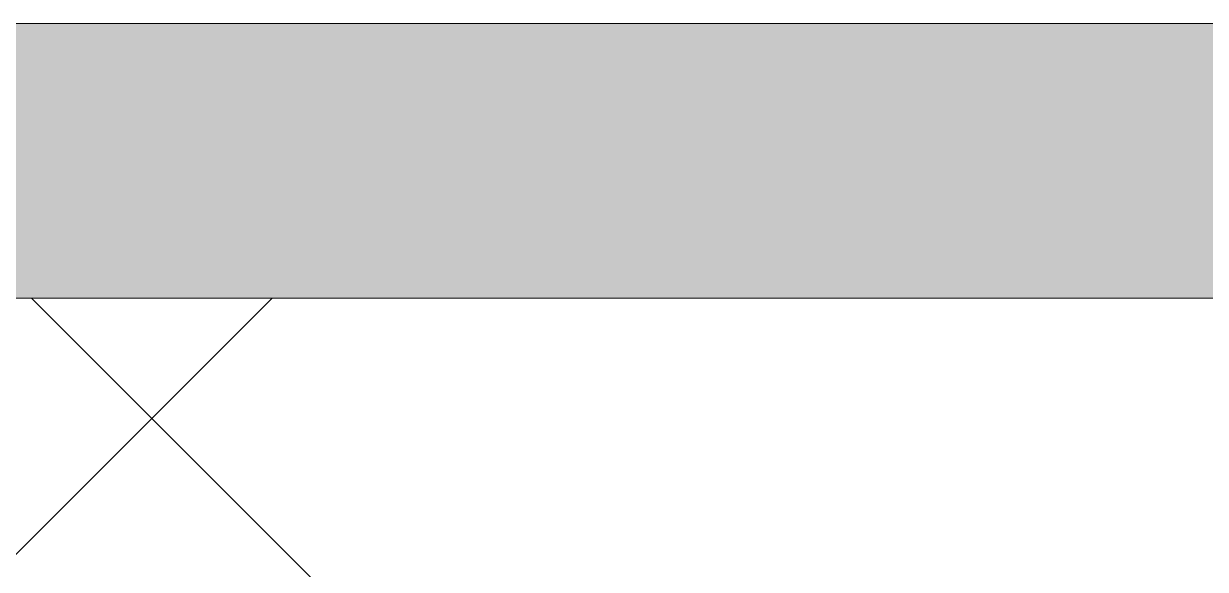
# Model space of a CAD drawing. Header units: millimetres. Extents: x -13069 to 207500, y -71366 to 56785.
# Drawn here: x 3877.5 to 3985, y 8542.3 to 8592 of the extents above; entities that cross this region are included whole.
import ezdxf

# ---------------------------------------------------------------- set-up
doc = ezdxf.new("R2010")
doc.units = ezdxf.units.MM
doc.layers.add('Стены внутренние', color=7, linetype='Continuous', lineweight=18)
doc.layers.add('Стены штриховка', color=7, linetype='Continuous', lineweight=9)

msp = doc.modelspace()

# ---------------------------------------------------------------- hatches: boundary and pattern name
at = {"layer": 'Стены внутренние'}
h = msp.add_hatch(color=256, dxfattribs=at)
h.paths.add_polyline_path([(1109.928, 8567.011), (1109.928, 8592.011), (1099.568, 8592.011), (1099.568, 8567.011)])
h.paths.add_polyline_path([(7142.405, 8567.011), (7142.504, 8592.011), (3769.928, 8592.011), (3769.928, 8567.011), (7138.134, 8567.011)])
at = {"layer": 'Стены внутренние', "lineweight": 9, "true_color": 0x0000ff}
h = msp.add_hatch(dxfattribs=at)
h.set_pattern_fill('FP_1', color=5, style=0, pattern_type=2)
h.set_pattern_definition([(45, (0, 0), (-70.7107, 70.7107), []), (135, (0, 0), (-70.7107, -70.7107), [])])
h.paths.add_polyline_path([(4905.398, 8467.011), (7152.505, 8467.011), (7152.505, 8567.011), (3769.928, 8567.011), (3769.928, 8467.011), (4468.029, 8467.011)])
h.paths.add_polyline_path([(1099.568, 8467.011), (1109.928, 8467.011), (1109.928, 8567.011), (1099.568, 8567.011), (1099.568, 8492.011)])

# ---------------------------------------------------------------- linework, layer by layer
at = {"layer": 'Стены штриховка'}
for p, q in [((3769.928, 8592.011), (7107.504, 8592.011)), ((7152.505, 8567.011), (3769.928, 8567.011))]:
    msp.add_line(p, q, dxfattribs=at)

doc.saveas('drawing.dxf')
